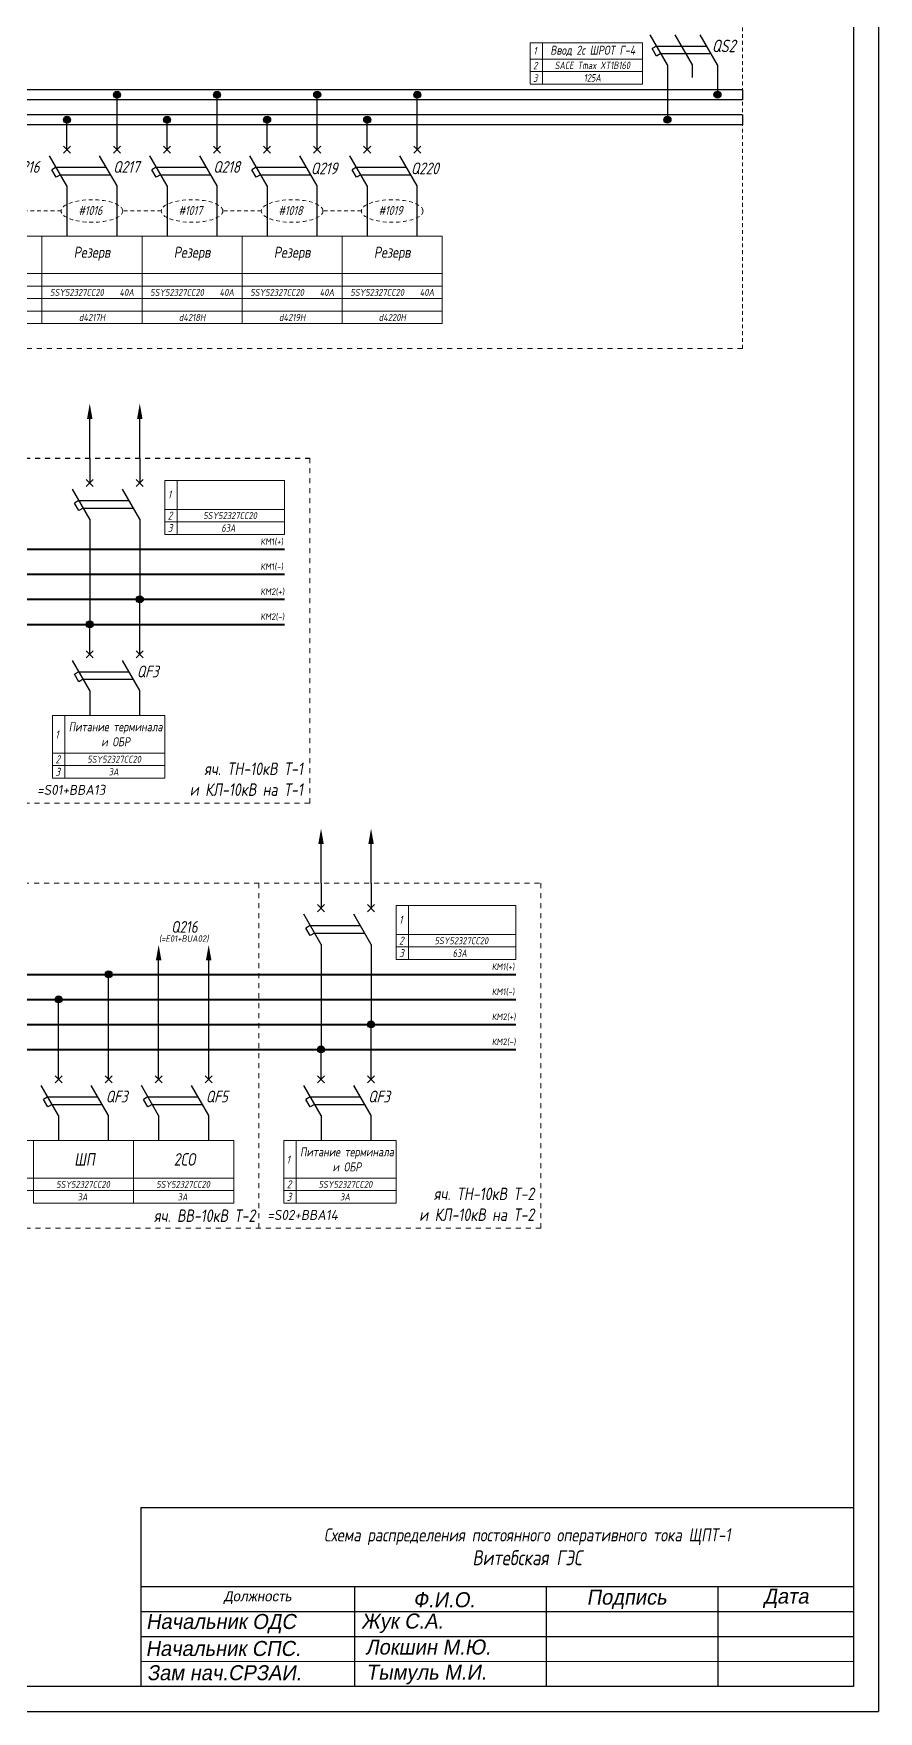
# Model space of a CAD drawing. Header units: millimetres. Extents: x 2704 to 4357, y 2919 to 4427.
# Drawn here: x 3724.4 to 3893.2, y 3586.1 to 3921.5 of the extents above; entities that cross this region are included whole.
import ezdxf
from ezdxf.enums import TextEntityAlignment as Align

# ---------------------------------------------------------------- set-up
doc = ezdxf.new("R2010")
doc.units = ezdxf.units.MM
doc.linetypes.add('JIS_02_0.7', pattern=[1.35, 0.75, -0.6])
doc.linetypes.add('JIS_02_1.0', pattern=[2, 1, -1])
doc.styles.add('eskdw', font='', dxfattribs={"oblique": 10})
doc.styles.add('GOST', font='', dxfattribs={"oblique": 10, "height": 2.5})
doc.styles.get("Standard").update_dxf_attribs({"font": '', "oblique": 10, "height": 2.5})
doc.styles.add('Гост', font='', dxfattribs={"oblique": 10, "height": 1.4})
doc.styles.add('Шины', font='', dxfattribs={"oblique": 5, "height": 1.2})
doc.styles.get('eskdw').set_extended_font_data('GOST type A')
doc.styles.get('GOST').set_extended_font_data('Mipgost')
doc.styles.get('Standard').set_extended_font_data('GOST type A')
doc.styles.get('Гост').set_extended_font_data('GOST type A')
doc.styles.get('Шины').set_extended_font_data('GOST type B')

msp = doc.modelspace()

# ---------------------------------------------------------------- hatches: boundary and pattern name
for points in [[(3741.76, 3909.24, 1), (3740.36, 3909.24, 1)], [(3761.76, 3909.24, 1), (3760.36, 3909.24, 1)], [(3781.76, 3909.24, 1), (3780.36, 3909.24, 1)], [(3801.76, 3909.24, 1), (3800.36, 3909.24, 1)], [(3861.76, 3909.24, 1), (3860.36, 3909.24, 1)], [(3731.76, 3904.24, 1), (3730.36, 3904.24, 1)], [(3731.76, 3904.24, 1), (3730.36, 3904.24, 1)], [(3751.76, 3904.24, 1), (3750.36, 3904.24, 1)], [(3751.76, 3904.24, 1), (3750.36, 3904.24, 1)], [(3771.76, 3904.24, 1), (3770.36, 3904.24, 1)], [(3771.76, 3904.24, 1), (3770.36, 3904.24, 1)], [(3791.76, 3904.24, 1), (3790.36, 3904.24, 1)], [(3791.76, 3904.24, 1), (3790.36, 3904.24, 1)], [(3851.76, 3904.24, 1), (3850.36, 3904.24, 1)], [(3851.76, 3904.24, 1), (3850.36, 3904.24, 1)], [(3746.31, 3808.37, 1), (3744.91, 3808.37, 1)], [(3746.31, 3808.37, 1), (3744.91, 3808.37, 1)], [(3736.31, 3803.37, 1), (3734.91, 3803.37, 1)], [(3736.31, 3803.37, 1), (3734.91, 3803.37, 1)], [(3736.31, 3803.37, 1), (3734.91, 3803.37, 1)], [(3740.08, 3733.4, 1), (3738.68, 3733.4, 1)], [(3740.08, 3733.4, 1), (3738.68, 3733.4, 1)], [(3730.08, 3728.4, 1), (3728.68, 3728.4, 1)], [(3730.08, 3728.4, 1), (3728.68, 3728.4, 1)], [(3792.53, 3723.4, 1), (3791.13, 3723.4, 1)], [(3792.53, 3723.4, 1), (3791.13, 3723.4, 1)], [(3782.53, 3718.4, 1), (3781.13, 3718.4, 1)], [(3782.53, 3718.4, 1), (3781.13, 3718.4, 1)], [(3782.53, 3718.4, 1), (3781.13, 3718.4, 1)]]:
    msp.add_hatch(color=256).paths.add_polyline_path(points)

# ---------------------------------------------------------------- linework, layer by layer
for p, q in [((3893.22, 4427.05), (3893.22, 3586.05)), ((3851.06, 3915.21), (3847.6, 3921.21)), ((3856.06, 3915.21), (3852.6, 3921.21)), ((3861.06, 3915.21), (3857.6, 3921.21)), ((3848.9, 3918.96), (3848.03, 3918.46)), ((3848.9, 3916.96), (3848.03, 3918.46)), ((3848.46, 3919.71), (3848.46, 3919.71)), ((3848.46, 3919.71), (3848.46, 3919.71)), ((3848.9, 3918.96), (3858.9, 3918.96)), ((3858.46, 3919.71), (3858.46, 3919.71)), ((3849.76, 3917.46), (3848.9, 3916.96)), ((3849.76, 3917.46), (3859.76, 3917.46)), ((3851.06, 3915.21), (3851.06, 3904.21)), ((3856.06, 3912.71), (3856.06, 3915.21)), ((3861.06, 3915.21), (3861.06, 3909.21)), ((3866.06, 3910.24), (3316.07, 3910.24)), ((3866.06, 3908.24), (3316.07, 3908.24)), ((3741.06, 3903.24), (3741.06, 3909.24)), ((3741.06, 3903.24), (3741.06, 3909.24)), ((3741.06, 3903.24), (3741.06, 3909.24)), ((3761.06, 3903.24), (3761.06, 3909.24)), ((3761.06, 3903.24), (3761.06, 3909.24)), ((3761.06, 3903.24), (3761.06, 3909.24)), ((3781.06, 3903.24), (3781.06, 3909.24)), ((3781.06, 3903.24), (3781.06, 3909.24)), ((3781.06, 3903.24), (3781.06, 3909.24)), ((3801.06, 3903.24), (3801.06, 3909.24)), ((3801.06, 3903.24), (3801.06, 3909.24)), ((3801.06, 3903.24), (3801.06, 3909.24)), ((3866.06, 3910.24), (3866.06, 3908.24)), ((3866.06, 3905.24), (3316.07, 3905.24)), ((3866.06, 3905.24), (3866.06, 3903.24)), ((3861.06, 3903.24), (3316.07, 3903.24)), ((3731.06, 3898.24), (3731.06, 3904.24)), ((3741.06, 3898.24), (3741.06, 3903.24)), ((3741.06, 3898.24), (3741.06, 3903.24)), ((3866.06, 3903.24), (3745.47, 3903.24)), ((3751.06, 3898.24), (3751.06, 3904.24)), ((3761.06, 3898.24), (3761.06, 3903.24)), ((3761.06, 3898.24), (3761.06, 3903.24)), ((3771.06, 3898.24), (3771.06, 3904.24)), ((3781.06, 3898.24), (3781.06, 3903.24)), ((3781.06, 3898.24), (3781.06, 3903.24)), ((3791.06, 3898.24), (3791.06, 3904.24)), ((3801.06, 3898.24), (3801.06, 3903.24)), ((3801.06, 3898.24), (3801.06, 3903.24)), ((3730.35, 3897.53), (3731.76, 3898.95)), ((3731.76, 3897.53), (3730.35, 3898.95)), ((3740.35, 3897.53), (3741.76, 3898.95)), ((3741.76, 3897.53), (3740.35, 3898.95)), ((3750.35, 3897.53), (3751.76, 3898.95)), ((3751.76, 3897.53), (3750.35, 3898.95)), ((3760.35, 3897.53), (3761.76, 3898.95)), ((3761.76, 3897.53), (3760.35, 3898.95)), ((3770.35, 3897.53), (3771.76, 3898.95)), ((3771.76, 3897.53), (3770.35, 3898.95)), ((3780.35, 3897.53), (3781.76, 3898.95)), ((3781.76, 3897.53), (3780.35, 3898.95)), ((3790.35, 3897.53), (3791.76, 3898.95)), ((3791.76, 3897.53), (3790.35, 3898.95)), ((3800.35, 3897.53), (3801.76, 3898.95)), ((3801.76, 3897.53), (3800.35, 3898.95)), ((3731.06, 3891), (3727.59, 3897)), ((3728.89, 3894.75), (3728.03, 3894.25)), ((3728.89, 3892.75), (3728.03, 3894.25)), ((3728.89, 3894.75), (3738.89, 3894.75)), ((3741.06, 3891), (3737.59, 3897)), ((3738.46, 3895.5), (3738.46, 3895.5)), ((3751.06, 3891), (3747.59, 3897)), ((3748.89, 3894.75), (3748.03, 3894.25)), ((3748.89, 3892.75), (3748.03, 3894.25)), ((3748.89, 3894.75), (3758.89, 3894.75)), ((3761.06, 3891), (3757.59, 3897)), ((3758.46, 3895.5), (3758.46, 3895.5)), ((3771.06, 3891), (3767.59, 3897)), ((3768.89, 3894.75), (3768.03, 3894.25)), ((3768.89, 3892.75), (3768.03, 3894.25)), ((3768.89, 3894.75), (3778.89, 3894.75)), ((3781.06, 3891), (3777.59, 3897)), ((3778.46, 3895.5), (3778.46, 3895.5)), ((3791.06, 3891), (3787.59, 3897)), ((3788.89, 3894.75), (3788.03, 3894.25)), ((3788.89, 3892.75), (3788.03, 3894.25)), ((3788.89, 3894.75), (3798.89, 3894.75)), ((3801.06, 3891), (3797.59, 3897)), ((3798.46, 3895.5), (3798.46, 3895.5)), ((3729.76, 3893.25), (3728.89, 3892.75)), ((3729.76, 3893.25), (3739.76, 3893.25)), ((3731.06, 3891), (3731.06, 3886)), ((3741.06, 3886), (3741.06, 3891)), ((3749.76, 3893.25), (3748.89, 3892.75)), ((3749.76, 3893.25), (3759.76, 3893.25)), ((3751.06, 3891), (3751.06, 3886)), ((3761.06, 3886), (3761.06, 3891)), ((3769.76, 3893.25), (3768.89, 3892.75)), ((3769.76, 3893.25), (3779.76, 3893.25)), ((3771.06, 3891), (3771.06, 3886)), ((3781.06, 3886), (3781.06, 3891)), ((3789.76, 3893.25), (3788.89, 3892.75)), ((3789.76, 3893.25), (3799.76, 3893.25)), ((3791.06, 3891), (3791.06, 3886)), ((3801.06, 3886), (3801.06, 3891)), ((3731.06, 3886), (3731.06, 3881)), ((3741.06, 3881), (3741.06, 3886)), ((3751.06, 3886), (3751.06, 3881)), ((3761.06, 3881), (3761.06, 3886)), ((3771.06, 3886), (3771.06, 3881)), ((3781.06, 3881), (3781.06, 3886)), ((3791.06, 3886), (3791.06, 3881)), ((3801.06, 3881), (3801.06, 3886)), ((3735.61, 3841.61), (3735.61, 3844.44)), ((3745.61, 3841.61), (3745.61, 3844.44)), ((3735.61, 3836.61), (3735.61, 3841.61)), ((3745.61, 3836.61), (3745.61, 3841.61)), ((3735.61, 3836.61), (3735.61, 3831.61)), ((3745.61, 3836.61), (3745.61, 3831.61)), ((3734.9, 3830.9), (3736.31, 3832.32)), ((3736.31, 3830.9), (3734.9, 3832.32)), ((3744.9, 3830.9), (3746.31, 3832.32)), ((3746.31, 3830.9), (3744.9, 3832.32)), ((3735.61, 3824.37), (3732.14, 3830.37)), ((3733.44, 3828.12), (3732.58, 3827.62)), ((3733.44, 3826.12), (3732.58, 3827.62)), ((3733.01, 3828.87), (3733.01, 3828.87)), ((3733.01, 3828.87), (3733.01, 3828.87)), ((3733.44, 3828.12), (3743.44, 3828.12)), ((3745.61, 3824.37), (3742.14, 3830.37)), ((3743.01, 3828.87), (3743.01, 3828.87)), ((3734.31, 3826.62), (3733.44, 3826.12)), ((3734.31, 3826.62), (3744.31, 3826.62)), ((3735.61, 3824.37), (3735.61, 3813.39)), ((3735.61, 3824.37), (3735.61, 3803.37)), ((3745.61, 3824.37), (3745.61, 3818.37)), ((3745.61, 3824.37), (3745.61, 3808.37)), ((3745.61, 3802.37), (3745.61, 3808.37)), ((3745.61, 3802.37), (3745.61, 3808.37)), ((3745.61, 3802.37), (3745.61, 3808.37)), ((3735.61, 3802.37), (3735.61, 3803.37)), ((3735.61, 3802.37), (3735.61, 3803.37)), ((3735.61, 3797.37), (3735.61, 3802.37)), ((3745.61, 3797.37), (3745.61, 3802.37)), ((3745.61, 3797.37), (3745.61, 3802.37)), ((3734.9, 3796.67), (3736.31, 3798.08)), ((3736.31, 3796.67), (3734.9, 3798.08)), ((3744.9, 3796.67), (3746.31, 3798.08)), ((3746.31, 3796.67), (3744.9, 3798.08)), ((3735.61, 3790.14), (3732.14, 3796.14)), ((3733.44, 3793.89), (3732.58, 3793.39)), ((3733.44, 3793.89), (3743.44, 3793.89)), ((3745.61, 3790.14), (3742.14, 3796.14)), ((3743.01, 3794.64), (3743.01, 3794.64)), ((3733.44, 3791.89), (3732.58, 3793.39)), ((3734.31, 3792.39), (3733.44, 3791.89)), ((3734.31, 3792.39), (3744.31, 3792.39)), ((3735.61, 3790.14), (3735.61, 3785.14)), ((3745.61, 3785.14), (3745.61, 3790.14)), ((3781.83, 3756.63), (3781.83, 3759.46)), ((3791.83, 3756.63), (3791.83, 3759.46)), ((3781.83, 3751.63), (3781.83, 3756.63)), ((3791.83, 3751.63), (3791.83, 3756.63)), ((3781.83, 3751.63), (3781.83, 3746.63)), ((3791.83, 3751.63), (3791.83, 3746.63)), ((3781.12, 3745.93), (3782.54, 3747.34)), ((3782.54, 3745.93), (3781.12, 3747.34)), ((3791.12, 3745.93), (3792.54, 3747.34)), ((3792.54, 3745.93), (3791.12, 3747.34)), ((3781.83, 3739.4), (3778.37, 3745.4)), ((3779.23, 3743.9), (3779.23, 3743.9)), ((3779.23, 3743.9), (3779.23, 3743.9)), ((3791.83, 3739.4), (3788.37, 3745.4)), ((3789.23, 3743.9), (3789.23, 3743.9)), ((3779.67, 3743.15), (3778.8, 3742.65)), ((3779.67, 3741.15), (3778.8, 3742.65)), ((3779.67, 3743.15), (3789.67, 3743.15)), ((3780.53, 3741.65), (3779.67, 3741.15)), ((3780.53, 3741.65), (3790.53, 3741.65)), ((3781.83, 3739.4), (3781.83, 3728.41)), ((3781.83, 3739.4), (3781.83, 3718.4)), ((3791.83, 3739.4), (3791.83, 3733.4)), ((3791.83, 3739.4), (3791.83, 3723.4)), ((3739.38, 3717.4), (3739.38, 3733.4)), ((3749.38, 3733.4), (3749.38, 3736.23)), ((3749.38, 3717.4), (3749.38, 3733.4)), ((3759.38, 3733.4), (3759.38, 3736.23)), ((3759.38, 3717.4), (3759.38, 3733.4)), ((3729.38, 3717.4), (3729.38, 3728.4)), ((3791.83, 3717.4), (3791.83, 3723.4)), ((3791.83, 3717.4), (3791.83, 3723.4)), ((3791.83, 3717.4), (3791.83, 3723.4)), ((3729.38, 3712.4), (3729.38, 3717.4)), ((3739.38, 3712.4), (3739.38, 3717.4)), ((3739.38, 3712.4), (3739.38, 3717.4)), ((3749.38, 3712.4), (3749.38, 3717.4)), ((3759.38, 3712.4), (3759.38, 3717.4)), ((3759.38, 3712.4), (3759.38, 3717.4)), ((3781.83, 3717.4), (3781.83, 3718.4)), ((3781.83, 3717.4), (3781.83, 3718.4)), ((3781.83, 3712.4), (3781.83, 3717.4)), ((3791.83, 3712.4), (3791.83, 3717.4)), ((3791.83, 3712.4), (3791.83, 3717.4)), ((3728.68, 3711.69), (3730.09, 3713.1)), ((3730.09, 3711.69), (3728.68, 3713.1)), ((3738.68, 3711.69), (3740.09, 3713.1)), ((3740.09, 3711.69), (3738.68, 3713.1)), ((3748.68, 3711.69), (3750.09, 3713.1)), ((3750.09, 3711.69), (3748.68, 3713.1)), ((3758.68, 3711.69), (3760.09, 3713.1)), ((3760.09, 3711.69), (3758.68, 3713.1)), ((3781.12, 3711.69), (3782.54, 3713.1)), ((3782.54, 3711.69), (3781.12, 3713.1)), ((3791.12, 3711.69), (3792.54, 3713.1)), ((3792.54, 3711.69), (3791.12, 3713.1)), ((3729.38, 3705.16), (3725.92, 3711.16)), ((3739.38, 3705.16), (3735.92, 3711.16)), ((3749.38, 3705.16), (3745.92, 3711.16)), ((3759.38, 3705.16), (3755.92, 3711.16)), ((3781.83, 3705.16), (3778.37, 3711.16)), ((3791.83, 3705.16), (3788.37, 3711.16)), ((3727.22, 3708.91), (3726.35, 3708.41)), ((3727.22, 3706.91), (3726.35, 3708.41)), ((3727.22, 3708.91), (3737.22, 3708.91)), ((3728.08, 3707.41), (3727.22, 3706.91)), ((3728.08, 3707.41), (3738.08, 3707.41)), ((3736.79, 3709.66), (3736.79, 3709.66)), ((3747.22, 3708.91), (3746.35, 3708.41)), ((3747.22, 3706.91), (3746.35, 3708.41)), ((3747.22, 3708.91), (3757.22, 3708.91)), ((3748.08, 3707.41), (3747.22, 3706.91)), ((3748.08, 3707.41), (3758.08, 3707.41)), ((3779.67, 3708.91), (3778.8, 3708.41)), ((3779.67, 3706.91), (3778.8, 3708.41)), ((3779.67, 3708.91), (3789.67, 3708.91)), ((3780.53, 3707.41), (3779.67, 3706.91)), ((3780.53, 3707.41), (3790.53, 3707.41)), ((3789.23, 3709.66), (3789.23, 3709.66)), ((3729.38, 3705.16), (3729.38, 3700.16)), ((3739.38, 3700.16), (3739.38, 3705.16)), ((3749.38, 3705.16), (3749.38, 3700.16)), ((3759.38, 3700.16), (3759.38, 3705.16)), ((3781.83, 3705.16), (3781.83, 3700.16)), ((3791.83, 3700.16), (3791.83, 3705.16)), ((2704.22, 3586.05), (3893.22, 3586.05))]:
    msp.add_line(p, q)
at = {"lineweight": 30}
for p, q in [((3888.22, 4422.05), (3888.22, 3591.05)), ((3888.22, 3591.05), (2724.22, 3591.05))]:
    msp.add_line(p, q, dxfattribs=at)
at = {"linetype": 'JIS_02_0.7', "lineweight": 15}
msp.add_line((3866.06, 3858.5), (3866.06, 3927.46), dxfattribs=at)
at = {"lineweight": 9}
for p, q in [((3823.61, 3919.63), (3846.06, 3919.63)), ((3823.61, 3919.63), (3823.61, 3911.36)), ((3826.06, 3919.63), (3826.06, 3913.86)), ((3826.06, 3919.63), (3826.06, 3911.36)), ((3846.06, 3919.63), (3846.06, 3911.36)), ((3823.61, 3916.36), (3826.06, 3916.36)), ((3826.06, 3916.36), (3826.74, 3916.36)), ((3826.74, 3916.36), (3846.06, 3916.36)), ((3823.61, 3913.86), (3826.06, 3913.86)), ((3823.61, 3911.36), (3826.06, 3911.36)), ((3826.06, 3913.86), (3826.74, 3913.86)), ((3826.06, 3911.36), (3826.74, 3911.36)), ((3826.74, 3913.86), (3846.06, 3913.86)), ((3826.74, 3911.36), (3846.06, 3911.36)), ((3408.5, 3881), (3806.06, 3881)), ((3726.06, 3881), (3726.06, 3863.5)), ((3746.06, 3881), (3746.06, 3863.5)), ((3766.06, 3881), (3766.06, 3863.5)), ((3786.06, 3881), (3786.06, 3863.5)), ((3806.06, 3881), (3806.06, 3863.5)), ((3408.5, 3873.5), (3806.06, 3873.5)), ((3408.5, 3871), (3806.06, 3871)), ((3408.5, 3868.5), (3806.06, 3868.5)), ((3408.5, 3866), (3806.06, 3866)), ((3408.5, 3863.5), (3806.06, 3863.5)), ((3750.61, 3832.13), (3750.61, 3821.36)), ((3750.61, 3832.13), (3774.56, 3832.13)), ((3753.05, 3821.36), (3753.05, 3832.13)), ((3774.56, 3832.13), (3774.56, 3821.36)), ((3750.61, 3829.63), (3750.61, 3821.36)), ((3753.05, 3829.63), (3753.05, 3821.36)), ((3750.61, 3826.36), (3753.05, 3826.36)), ((3750.61, 3823.86), (3753.05, 3823.86)), ((3753.05, 3826.36), (3757.17, 3826.36)), ((3753.05, 3826.36), (3756.26, 3826.36)), ((3753.05, 3823.86), (3757.17, 3823.86)), ((3753.05, 3823.86), (3756.26, 3823.86)), ((3753.73, 3826.36), (3774.56, 3826.36)), ((3753.73, 3823.86), (3774.56, 3823.86)), ((3750.61, 3821.36), (3753.05, 3821.36)), ((3753.05, 3821.36), (3757.17, 3821.36)), ((3753.05, 3821.36), (3756.26, 3821.36)), ((3753.73, 3821.36), (3774.56, 3821.36)), ((3728.16, 3785.14), (3730.61, 3785.14)), ((3728.16, 3785.14), (3728.16, 3772.64)), ((3730.61, 3785.14), (3730.61, 3772.64)), ((3730.61, 3785.14), (3730.61, 3772.64)), ((3730.61, 3785.14), (3750.61, 3785.14)), ((3750.61, 3785.14), (3750.61, 3772.64)), ((3728.16, 3777.64), (3750.61, 3777.64)), ((3730.61, 3780.14), (3730.61, 3772.64)), ((3730.61, 3780.14), (3730.61, 3772.64)), ((3730.61, 3780.14), (3730.61, 3772.64)), ((3728.16, 3775.14), (3730.61, 3775.14)), ((3730.61, 3775.14), (3750.61, 3775.14)), ((3728.16, 3772.64), (3730.61, 3772.64)), ((3730.61, 3772.64), (3750.61, 3772.64)), ((3796.83, 3747.15), (3796.83, 3736.38)), ((3796.83, 3747.15), (3820.78, 3747.15)), ((3799.28, 3736.38), (3799.28, 3747.15)), ((3820.78, 3747.15), (3820.78, 3736.38)), ((3796.83, 3744.65), (3796.83, 3736.38)), ((3799.28, 3744.65), (3799.28, 3736.38)), ((3796.83, 3741.38), (3799.28, 3741.38)), ((3799.28, 3741.38), (3803.39, 3741.38)), ((3799.28, 3741.38), (3802.48, 3741.38)), ((3799.96, 3741.38), (3820.78, 3741.38)), ((3796.83, 3738.88), (3799.28, 3738.88)), ((3799.28, 3738.88), (3803.39, 3738.88)), ((3799.28, 3738.88), (3802.48, 3738.88)), ((3799.96, 3738.88), (3820.78, 3738.88)), ((3796.83, 3736.38), (3799.28, 3736.38)), ((3799.28, 3736.38), (3803.39, 3736.38)), ((3799.28, 3736.38), (3802.48, 3736.38)), ((3799.96, 3736.38), (3820.78, 3736.38)), ((3704.38, 3700.16), (3724.38, 3700.16)), ((3724.38, 3700.16), (3724.38, 3687.66)), ((3724.38, 3700.16), (3744.38, 3700.16)), ((3744.38, 3700.16), (3744.38, 3687.66)), ((3744.38, 3700.16), (3764.38, 3700.16)), ((3764.38, 3700.16), (3764.38, 3687.66)), ((3774.38, 3700.16), (3776.83, 3700.16)), ((3774.38, 3700.16), (3774.38, 3687.66)), ((3776.83, 3700.16), (3776.83, 3687.66)), ((3776.83, 3700.16), (3776.83, 3687.66)), ((3776.83, 3700.16), (3796.83, 3700.16)), ((3796.83, 3700.16), (3796.83, 3687.66)), ((3776.83, 3695.16), (3776.83, 3687.66)), ((3776.83, 3695.16), (3776.83, 3687.66)), ((3776.83, 3695.16), (3776.83, 3687.66)), ((3701.94, 3692.66), (3724.38, 3692.66)), ((3704.38, 3690.16), (3724.38, 3690.16)), ((3721.94, 3692.66), (3744.38, 3692.66)), ((3724.38, 3690.16), (3744.38, 3690.16)), ((3741.94, 3692.66), (3764.38, 3692.66)), ((3744.38, 3690.16), (3764.38, 3690.16)), ((3774.38, 3692.66), (3796.83, 3692.66)), ((3774.38, 3690.16), (3776.83, 3690.16)), ((3776.83, 3690.16), (3796.83, 3690.16)), ((3724.38, 3687.66), (3744.38, 3687.66)), ((3744.38, 3687.66), (3764.38, 3687.66)), ((3774.38, 3687.66), (3776.83, 3687.66)), ((3776.83, 3687.66), (3796.83, 3687.66))]:
    msp.add_line(p, q, dxfattribs=at)
at = {"linetype": 'JIS_02_0.7', "lineweight": 13}
for p, q in [((3729.9, 3886), (3722.22, 3886)), ((3749.9, 3886), (3742.22, 3886)), ((3769.9, 3886), (3762.22, 3886)), ((3789.9, 3886), (3782.22, 3886))]:
    msp.add_line(p, q, dxfattribs=at)
at = {"linetype": 'JIS_02_1.0', "lineweight": 15}
for p, q in [((3866.06, 3858.5), (2748.83, 3858.5)), ((3779.56, 3836.61), (3779.56, 3767.64)), ((3779.56, 3767.64), (3188.69, 3767.64)), ((3142.47, 3751.63), (3825.78, 3751.63)), ((3769.38, 3751.63), (3769.38, 3682.66)), ((3825.78, 3751.63), (3825.78, 3682.66)), ((3825.78, 3682.66), (3142.47, 3682.66))]:
    msp.add_line(p, q, dxfattribs=at)
at = {"linetype": 'JIS_02_1.0'}
msp.add_line((3188.69, 3836.61), (3779.56, 3836.61), dxfattribs=at)
at = {"lineweight": 40}
for p, q in [((3215.93, 3818.37), (3774.56, 3818.37)), ((3215.93, 3813.37), (3774.56, 3813.37)), ((3215.93, 3808.37), (3774.56, 3808.37)), ((3215.93, 3803.37), (3774.56, 3803.37)), ((3169.7, 3733.4), (3820.78, 3733.4)), ((3169.7, 3728.4), (3820.78, 3728.4)), ((3169.7, 3723.4), (3820.78, 3723.4)), ((3169.7, 3718.4), (3820.78, 3718.4))]:
    msp.add_line(p, q, dxfattribs=at)
at = {"lineweight": 25}
for p, q in [((3745.82, 3626.85), (3888.22, 3626.85)), ((3745.82, 3626.85), (3745.82, 3591.05)), ((3745.82, 3611.02), (3888.22, 3611.02)), ((3788.52, 3611.02), (3788.52, 3591.05)), ((3826.82, 3611.02), (3826.82, 3591.05)), ((3861.12, 3611.02), (3861.12, 3591.05)), ((3745.82, 3606.02), (3888.22, 3606.02)), ((3745.82, 3601.02), (3888.22, 3601.02))]:
    msp.add_line(p, q, dxfattribs=at)
at = {"ltscale": 100}
msp.add_line((3745.82, 3596.12), (3888.22, 3596.01), dxfattribs=at)
at = {"ltscale": 5}
for points in [[(3735.61, 3847.51, 0, 1.09, 0), (3735.61, 3844.44, 0, 1.09, 0)], [(3745.61, 3847.51, 0, 1.09, 0), (3745.61, 3844.44, 0, 1.09, 0)], [(3781.83, 3762.54, 0, 1.09, 0), (3781.83, 3759.46, 0, 1.09, 0)], [(3791.83, 3762.54, 0, 1.09, 0), (3791.83, 3759.46, 0, 1.09, 0)], [(3749.38, 3739.3, 0, 1.09, 0), (3749.38, 3736.23, 0, 1.09, 0)], [(3759.38, 3739.3, 0, 1.09, 0), (3759.38, 3736.23, 0, 1.09, 0)]]:
    msp.add_lwpolyline(points, format="xyseb", dxfattribs=at)
for centre in [(3741.06, 3909.24), (3761.06, 3909.24), (3781.06, 3909.24), (3801.06, 3909.24), (3861.06, 3909.24), (3731.06, 3904.24), (3731.06, 3904.24), (3751.06, 3904.24), (3751.06, 3904.24), (3771.06, 3904.24), (3771.06, 3904.24), (3791.06, 3904.24), (3791.06, 3904.24), (3851.06, 3904.24), (3851.06, 3904.24), (3745.61, 3808.37), (3745.61, 3808.37), (3735.61, 3803.37), (3735.61, 3803.37), (3735.61, 3803.37), (3739.38, 3733.4), (3739.38, 3733.4), (3729.38, 3728.4), (3729.38, 3728.4), (3791.83, 3723.4), (3791.83, 3723.4), (3781.83, 3718.4), (3781.83, 3718.4), (3781.83, 3718.4)]:
    msp.add_circle(centre, 0.7)
at = {"linetype": 'JIS_02_0.7', "lineweight": 13}
for centre in [(3736.06, 3886), (3756.06, 3886), (3776.06, 3886), (3796.06, 3886)]:
    msp.add_ellipse(centre, major_axis=(6.16, 0), ratio=0.365853, dxfattribs=at)

# ---------------------------------------------------------------- texts
at = {"lineweight": 9, "style": 'eskdw', "oblique": 15}
for s, height, p in [('1', 1.5, (3824.26, 3917.29)), ('2', 1.5, (3824.2, 3914.31)), ('3', 1.5, (3824.2, 3911.81)), ('1', 1.6, (3751.19, 3828.51)), ('2', 1.6, (3751.19, 3824.31)), ('3', 1.6, (3751.19, 3821.81)), ('1', 1.6, (3728.71, 3780.54)), ('2', 1.6, (3728.75, 3775.59)), ('3', 1.6, (3728.75, 3773.09)), ('1', 1.6, (3797.42, 3743.53)), ('2', 1.6, (3797.42, 3739.34)), ('3', 1.6, (3797.42, 3736.84)), ('1', 1.6, (3774.93, 3695.56)), ('2', 1.6, (3774.97, 3690.62)), ('3', 1.6, (3774.97, 3688.12))]:
    msp.add_text(s, height=height, dxfattribs=at).set_placement(p)
at = {"style": 'eskdw', "oblique": 15}
for s, height, p in [('QS2', 2.5, (3859.91, 3917.75)), ('Q216', 2.355, (3720.28, 3893.63)), ('Q217', 2.355, (3740.28, 3893.63)), ('Q218', 2.355, (3760.28, 3893.63)), ('Q219', 2.355, (3779.78, 3893.34)), ('Q220', 2.355, (3799.78, 3893.34)), ('QF3', 2.355, (3745, 3792.77)), ('QF3', 2.355, (3738.78, 3707.79)), ('QF5', 2.355, (3758.78, 3707.79)), ('QF3', 2.355, (3791.23, 3707.79))]:
    msp.add_text(s, height=height, dxfattribs=at).set_placement(p)
at = {"lineweight": 9, "style": 'eskdw', "oblique": 15}
for s, p in [('#1016', (3735.7, 3886.1)), ('#1017', (3755.7, 3886.1)), ('#1018', (3775.7, 3886.1)), ('#1019', (3795.7, 3886.1))]:
    msp.add_text(s, height=1.8, dxfattribs=at).set_placement(p, align=Align.MIDDLE_CENTER)
at = {"lineweight": 9}
for s, width, insert, char_height, attachment_point, style in [('{\\fGOST type A|b0|i0|c2|p34;Ввод 2с ШРОТ Г-4}', 20.6015, (3836.15, 3918), 1.8, 5, 'Гост'), ('Резерв', 20, (3736.06, 3877.45), 2.2, 5, 'Гост'), ('Резерв', 20, (3756.06, 3877.45), 2.2, 5, 'Гост'), ('Резерв', 20, (3776.06, 3877.45), 2.2, 5, 'Гост'), ('Резерв', 20, (3796.06, 3877.45), 2.2, 5, 'Гост'), (' {\\H1.0833x;КМ1(+)}', 7.2274, (3768.97, 3820.56), 1.2, 1, 'Шины'), (' {\\H1.0833x;КМ1(-)}', 7.2274, (3768.97, 3815.56), 1.2, 1, 'Шины'), (' {\\H1.0833x;КМ2(+)}', 7.2274, (3768.97, 3810.56), 1.2, 1, 'Шины'), (' {\\H1.0833x;КМ2(-)}', 7.2274, (3768.97, 3805.56), 1.2, 1, 'Шины'), (' {\\H1.0833x;КМ1(+)}', 7.2274, (3815.2, 3735.58), 1.2, 1, 'Шины'), (' {\\H1.0833x;КМ1(-)}', 7.2274, (3815.2, 3730.58), 1.2, 1, 'Шины'), (' {\\H1.0833x;КМ2(+)}', 7.2274, (3815.2, 3725.58), 1.2, 1, 'Шины'), (' {\\H1.0833x;КМ2(-)}', 7.2274, (3815.2, 3720.58), 1.2, 1, 'Шины')]:
    msp.add_mtext_dynamic_manual_height_columns(s, width=width, gutter_width=6, heights=[0], dxfattribs=dict(at, insert=insert, char_height=char_height, attachment_point=attachment_point, style=style))
at = {"lineweight": 9, "attachment_point": 5}
for s, insert, char_height, width in [('{\\fGOST 2.304 type A|b0|i0|c0|p34;SACE Tmax XT1B160 }', (3836.06, 3915.11), 1.5, 20), ('{\\fGOST 2.304 type A|b0|i0|c0|p34;125\\fGOST 2.304 type A|b0|i0|c204|p34;А}', (3836.06, 3912.61), 1.5, 20), ('{\\fGOST 2.304 type A|b0|i0|c204|p34;5SY52327CC20    40А}', (3736.06, 3869.72), 1.4, 20), ('{\\fGOST 2.304 type A|b0|i0|c204|p34;5SY52327CC20    40А}', (3756.06, 3869.72), 1.4, 20), ('{\\fGOST 2.304 type A|b0|i0|c204|p34;5SY52327CC20    40А}', (3776.06, 3869.72), 1.4, 20), ('{\\fGOST 2.304 type A|b0|i0|c204|p34;5SY52327CC20    40А}', (3796.06, 3869.72), 1.4, 20), ('{\\fGOST 2.304 type A|b0|i0|c204|p34;d4217H}', (3736.06, 3864.72), 1.4, 20), ('{\\fGOST 2.304 type A|b0|i0|c204|p34;d4218H}', (3756.06, 3864.72), 1.4, 20), ('{\\fGOST 2.304 type A|b0|i0|c204|p34;d4219H}', (3776.06, 3864.72), 1.4, 20), ('{\\fGOST 2.304 type A|b0|i0|c204|p34;d4220H}', (3796.06, 3864.72), 1.4, 20), ('{\\fGOST 2.304 type A|b0|i0|c204|p34;5SY52327CC20}', (3763.66, 3825.11), 1.4, 20), ('{\\fGOST 2.304 type A|b0|i0|c204|p34;63А}', (3763.32, 3822.61), 1.5, 20), ('Питание терминала \\Pи ОБР', (3740.79, 3781.39), 1.8, 22.6797), ('{\\fGOST 2.304 type A|b0|i0|c204|p34;5SY52327CC20}', (3740.49, 3776.39), 1.4, 20), ('{\\fGOST 2.304 type A|b0|i0|c204|p34;3А}', (3740.4, 3773.89), 1.4, 20), ('{\\fGOST 2.304 type A|b0|i0|c204|p34;5SY52327CC20}', (3809.88, 3740.13), 1.4, 20), ('{\\fGOST 2.304 type A|b0|i0|c204|p34;63А}', (3809.55, 3737.63), 1.5, 20), ('ШП', (3734.57, 3696.41), 2.5, 22.6797), ('2СО', (3754.57, 3696.41), 2.5, 22.6797), ('Питание терминала \\Pи ОБР', (3787.02, 3696.41), 1.8, 22.6797), ('{\\fGOST 2.304 type A|b0|i0|c204|p34;5SY52327CC20}', (3734.27, 3691.41), 1.4, 20), ('{\\fGOST 2.304 type A|b0|i0|c204|p34;3А}', (3734.18, 3688.91), 1.4, 20), ('{\\fGOST 2.304 type A|b0|i0|c204|p34;5SY52327CC20}', (3754.27, 3691.41), 1.4, 20), ('{\\fGOST 2.304 type A|b0|i0|c204|p34;3А}', (3754.18, 3688.91), 1.4, 20), ('{\\fGOST 2.304 type A|b0|i0|c204|p34;5SY52327CC20}', (3786.71, 3691.41), 1.4, 20), ('{\\fGOST 2.304 type A|b0|i0|c204|p34;3А}', (3786.63, 3688.91), 1.4, 20)]:
    msp.add_mtext(s, dxfattribs=dict(at, insert=insert, char_height=char_height, width=width))
for s, width, gutter_width, insert, char_height, attachment_point, style in [('яч. ТН-10кВ Т-1 \\Pи КЛ-10кВ на Т-1', 37.4467, 7, (3778.23, 3772.41), 2.5, 6, 'Гост'), ('{\\fGOST type B|b0|i0|c2|p18;=S01+BBA13}', 29.5568, 7, (3731.92, 3770.28), 2, 5, 'Гост'), ('{\\fGOST type A|b0|i0|c0|p34;Q216}', 29.5568, 7, (3754.56, 3742.88), 2.355, 5, 'Гост'), ('{\\fGOST type B|b0|i0|c2|p18;(=E01+BUA02)}', 29.5568, 7, (3754.4, 3740.49), 1.3, 5, 'eskdw'), ('яч. ТН-10кВ Т-2 \\Pи КЛ-10кВ на Т-2', 37.4467, 7, (3824.46, 3687.43), 2.5, 6, 'Гост'), ('яч. ВВ-10кВ Т-2', 37.4467, 7, (3768.7, 3685.15), 2.5, 6, 'Гост'), ('{\\fGOST type B|b0|i0|c2|p18;=S02+BBA14}', 29.5568, 7, (3778.15, 3685.3), 2, 5, 'Гост'), ('\\pxqc;Должность', 35.4501, 12.5, (3769.16, 3608.79), 2, 5, 'GOST'), ('Ф.И.О.', 30, 12.5, (3806.39, 3608.36), 3, 5, 'GOST'), ('Подпись', 27.2749, 12.5, (3842.9, 3608.47), 3, 5, 'GOST'), ('Дата', 27.2749, 12.5, (3874.75, 3608.67), 3, 5, 'GOST'), ('Жук С.А.', 28.477, 12.5, (3789.86, 3603.67), 3, 4, 'GOST'), ('Тымуль М.И.', 28.477, 12.5, (3790.8, 3593.42), 3, 4, 'GOST')]:
    msp.add_mtext_dynamic_manual_height_columns(s, width=width, gutter_width=gutter_width, heights=[0], dxfattribs=dict(insert=insert, char_height=char_height, attachment_point=attachment_point, style=style))
at = {"lineweight": 25, "insert": (3815.91, 3618.97), "char_height": 3, "width": 136.6794, "attachment_point": 5, "style": 'eskdw'}
msp.add_mtext('\\pxi4.7575;{\\H0.875x;Схема распределения постоянного оперативного тока ЩПТ-1 \\P}Витебская ГЭС', dxfattribs=at)
at = {"char_height": 3, "attachment_point": 4, "style": 'GOST'}
for s, insert, own_width in [('Начальник ОДС', (3746.86, 3603.6), 43.7671), ('Начальник СПС.', (3746.77, 3598.62), 38.4337), ('Локшин М.Ю.', (3790.71, 3598.91), 29.7151), ('Зам нач.СРЗАИ.', (3747.06, 3593.77), 38.4337)]:
    msp.add_mtext_dynamic_manual_height_columns(s, width=28.477, gutter_width=12.5, heights=[0], dxfattribs=dict(at, insert=insert)).dxf.set("width", own_width)

doc.saveas('drawing.dxf')
